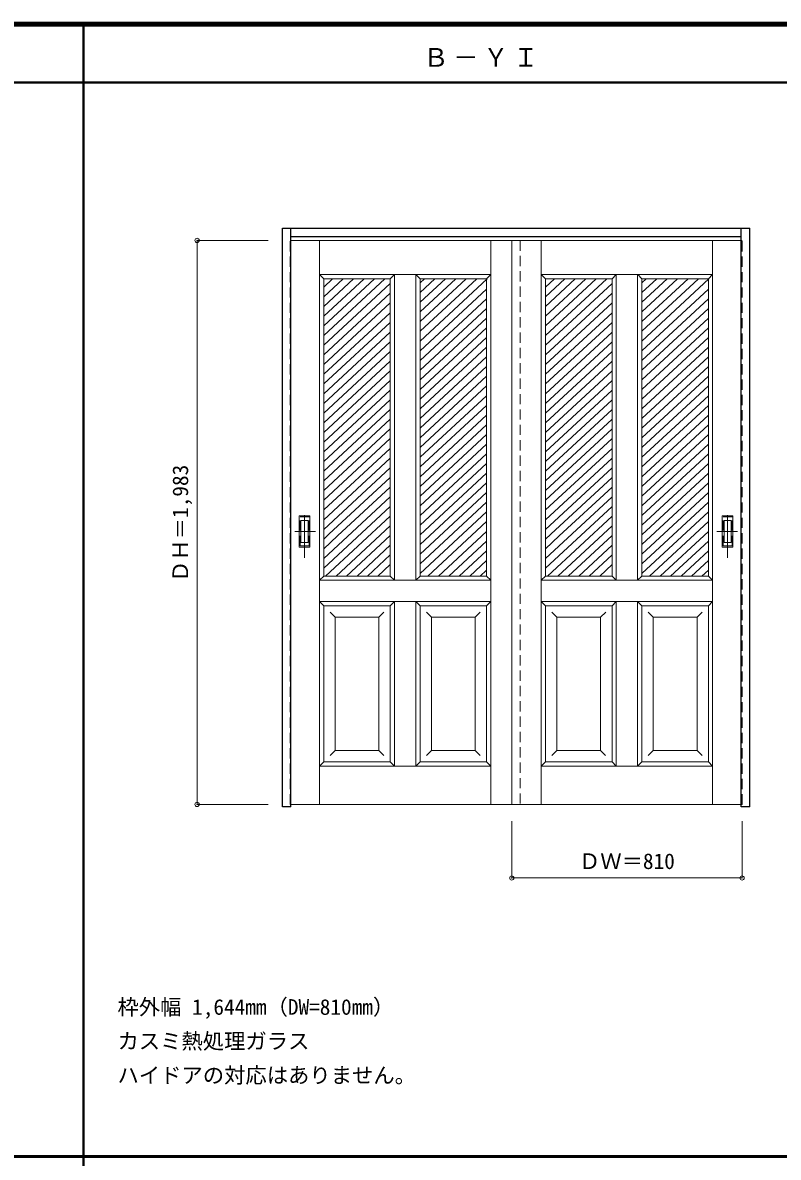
# Model space of a CAD drawing. Units: millimetres, scale not verified. Extents: x -6000 to 5700, y -4307 to 4175.
# Drawn here: x -2909 to -250, y 186 to 4175 of the extents above; entities that cross this region are included whole.
import ezdxf
from ezdxf.enums import TextEntityAlignment as Align

# ---------------------------------------------------------------- set-up
doc = ezdxf.new("R2010")
doc.units = ezdxf.units.MM
doc.header["$LTSCALE"] = 30
doc.header["$PDMODE"] = 32
doc.header["$PDSIZE"] = 15
doc.linetypes.add('CHAIN1', pattern=[8, 5, -1, 1, -1])
doc.linetypes.add('DASHED1', pattern=[1.8, 1.2, -0.6])
for name, color, linetype, lineweight in [('0-2_扉', 7, 'Continuous', 18), ('0-3_仕上げ', 3, 'Continuous', 25), ('0-6_引手', 7, 'Continuous', 18), ('0-B_寸法', 4, 'Continuous', 9), ('0-C_ハッチ', 4, 'Continuous', 9), ('F-1_枠', 6, 'Continuous', 40)]:
    doc.layers.add(name, color=color, linetype=linetype, lineweight=lineweight)
doc.layers.add('0-A_文字', color=7, linetype='Continuous')
doc.styles.add('ＭＳ ゴシック', font='')
doc.styles.get('ＭＳ ゴシック').set_extended_font_data('MS Gothic')

msp = doc.modelspace()

# ---------------------------------------------------------------- linework, layer by layer
at = {"layer": '0-2_扉', "color": 4, "linetype": 'DASHED1', "lineweight": 9}
for p, q in [((-1968, 1426.5), (-1968, 3409.5)), ((-1968, 3409.5), (-1965, 3409.5)), ((-378, 3409.5), (-381, 3409.5)), ((-378, 1426.5), (-378, 3409.5)), ((-1968, 1426.5), (-1965, 1426.5)), ((-378, 1426.5), (-381, 1426.5))]:
    msp.add_line(p, q, dxfattribs=at)
at = {"layer": '0-2_扉'}
for p, q in [((-1158, 3409.5), (-1965, 3409.5)), ((-1864.5, 1426.5), (-1864.5, 3409.5)), ((-1261.5, 1426.5), (-1261.5, 3409.5)), ((-1188, 3409.5), (-1188, 1426.5)), ((-1188, 3409.5), (-381, 3409.5)), ((-1084.5, 1426.5), (-1084.5, 3409.5)), ((-481.5, 1426.5), (-481.5, 3409.5)), ((-1864.5, 3289.5), (-1849.5, 3274.5)), ((-1603, 3289.5), (-1864.5, 3289.5)), ((-1615.5, 3274.5), (-1849.5, 3274.5)), ((-1849.5, 2229.5), (-1849.5, 3274.5)), ((-1615.5, 3274.5), (-1600.79, 3289.21)), ((-1615.5, 3274.5), (-1615.5, 2986.5)), ((-1261.5, 3289.5), (-1603, 3289.5)), ((-1600.5, 3289.5), (-1600.5, 2214.5)), ((-1510.5, 3274.5), (-1525.5, 3289.5)), ((-1525.5, 3289.5), (-1525.5, 2214.5)), ((-1510.5, 3274.5), (-1510.5, 2986.5)), ((-1276.5, 2360.74), (-1276.5, 3274.5)), ((-1084.5, 3289.5), (-1069.5, 3274.5)), ((-1084.5, 3289.5), (-743, 3289.5)), ((-1069.5, 3274.5), (-835.5, 3274.5)), ((-1069.5, 2360.74), (-1069.5, 3274.5)), ((-835.5, 3274.5), (-820.5, 3289.5)), ((-835.5, 3274.5), (-835.5, 2986.5)), ((-820.5, 3289.5), (-820.5, 2214.5)), ((-745.5, 3289.5), (-745.5, 2214.5)), ((-730.5, 3274.5), (-745.21, 3289.21)), ((-730.5, 3274.5), (-496.5, 3274.5)), ((-730.5, 3274.5), (-730.5, 2986.5)), ((-496.5, 2229.5), (-496.5, 3274.5)), ((-1276.69, 3091.5), (-1276.5, 3091.5)), ((-1069.31, 3091.5), (-1069.5, 3091.5)), ((-1615.5, 2986.5), (-1615.5, 2229.5)), ((-1510.5, 2986.5), (-1510.5, 2229.5)), ((-835.5, 2986.5), (-835.5, 2229.5)), ((-730.5, 2986.5), (-730.5, 2229.5)), ((-1276.5, 2229.5), (-1276.5, 2371.55)), ((-1069.5, 2229.5), (-1069.5, 2371.55)), ((-1849.5, 2229.5), (-1615.5, 2229.5)), ((-1615.5, 2229.5), (-1804.5, 2229.5)), ((-1600.5, 2214.5), (-1615.5, 2229.5)), ((-1600.5, 2214.5), (-1261.5, 2214.5)), ((-1510.5, 2229.5), (-1525.5, 2214.5)), ((-1510.5, 2229.5), (-1321.5, 2229.5)), ((-1276.5, 2229.5), (-1475.5, 2229.5)), ((-1261.5, 2214.5), (-1276.5, 2229.5)), ((-835.5, 2229.5), (-1024.5, 2229.5)), ((-835.5, 2229.5), (-820.5, 2214.5)), ((-745.5, 2214.5), (-730.5, 2229.5)), ((-481.5, 2214.5), (-745.5, 2214.5)), ((-496.5, 2229.5), (-730.5, 2229.5)), ((-730.5, 2229.5), (-541.5, 2229.5)), ((-496.5, 2229.5), (-481.5, 2214.5)), ((-1600.5, 2139.5), (-1864.5, 2139.5)), ((-1615.5, 2124.5), (-1849.5, 2124.5)), ((-1600.5, 2139.5), (-1615.5, 2124.5)), ((-1615.5, 2124.5), (-1615.5, 1576.5)), ((-1600.5, 2139.5), (-1600.5, 1561.5)), ((-1261.5, 2139.5), (-1600.5, 2139.5)), ((-1525.5, 2139.5), (-1525.5, 1561.5)), ((-1510.5, 2124.5), (-1525.5, 2139.5)), ((-1510.5, 2124.5), (-1510.5, 1576.5)), ((-1276.5, 1576.5), (-1276.5, 2124.5)), ((-1084.5, 2139.5), (-1069.5, 2124.5)), ((-1084.5, 2139.5), (-745.5, 2139.5)), ((-1069.5, 2124.5), (-835.5, 2124.5)), ((-1069.5, 1576.5), (-1069.5, 2124.5)), ((-835.5, 2124.5), (-820.5, 2139.5)), ((-835.5, 2124.5), (-835.5, 1576.5)), ((-820.5, 2139.5), (-820.5, 1561.5)), ((-745.5, 2139.5), (-481.5, 2139.5)), ((-745.5, 2139.5), (-730.5, 2124.5)), ((-745.5, 2139.5), (-745.5, 1561.5)), ((-730.5, 2124.5), (-496.5, 2124.5)), ((-730.5, 2124.5), (-730.5, 1576.5)), ((-496.5, 2124.5), (-481.5, 2139.5)), ((-496.5, 1576.5), (-496.5, 2124.5)), ((-1809.5, 2084.5), (-1827.18, 2102.18)), ((-1809.5, 2084.5), (-1655.5, 2084.5)), ((-1809.5, 2084.5), (-1809.5, 1616.5)), ((-1655.5, 2084.5), (-1637.82, 2102.18)), ((-1655.5, 1617.93), (-1655.5, 2084.5)), ((-1470.54, 2084.5), (-1488.21, 2102.18)), ((-1470.54, 2084.5), (-1316.5, 2084.5)), ((-1470.5, 2084.5), (-1470.5, 1616.5)), ((-1316.54, 2084.5), (-1298.86, 2102.18)), ((-1316.5, 1616.5), (-1316.5, 2084.5)), ((-1029.46, 2084.5), (-1047.14, 2102.18)), ((-875.46, 2084.5), (-1029.5, 2084.5)), ((-875.5, 2084.5), (-875.5, 1616.5)), ((-875.46, 2084.5), (-857.79, 2102.18)), ((-690.5, 2084.5), (-708.18, 2102.18)), ((-536.5, 2084.5), (-690.5, 2084.5)), ((-690.5, 1617.93), (-690.5, 2084.5)), ((-536.5, 2084.5), (-518.82, 2102.18)), ((-1809.5, 1616.5), (-1827.18, 1598.82)), ((-1809.5, 1616.5), (-1655.5, 1616.5)), ((-1655.5, 1616.5), (-1655.5, 1617.93)), ((-1655.5, 1616.5), (-1637.82, 1598.82)), ((-1470.5, 1616.5), (-1488.18, 1598.82)), ((-1470.5, 1616.5), (-1316.5, 1616.5)), ((-1316.5, 1616.5), (-1316.5, 1617.93)), ((-1316.5, 1616.5), (-1298.82, 1598.82)), ((-1029.5, 1616.5), (-1047.18, 1598.82)), ((-1029.5, 1616.5), (-1029.5, 1617.93)), ((-875.5, 1616.5), (-857.82, 1598.82)), ((-690.5, 1616.5), (-708.18, 1598.82)), ((-690.5, 1616.5), (-690.5, 1617.93)), ((-536.5, 1616.5), (-518.82, 1598.82)), ((-1600.5, 1561.5), (-1864.5, 1561.5)), ((-1615.5, 1576.5), (-1600.5, 1561.5)), ((-1510.5, 1576.5), (-1525.5, 1561.5)), ((-1276.5, 1576.5), (-1510.5, 1576.5)), ((-1069.5, 1576.5), (-1084.5, 1561.5)), ((-1084.5, 1561.5), (-745.5, 1561.5)), ((-1069.5, 1576.5), (-835.5, 1576.5)), ((-835.5, 1576.5), (-820.5, 1561.5)), ((-730.5, 1576.5), (-745.5, 1561.5)), ((-745.5, 1561.5), (-481.5, 1561.5)), ((-730.5, 1576.5), (-496.5, 1576.5)), ((-496.5, 1576.5), (-481.5, 1561.5)), ((-1158, 1426.5), (-1965, 1426.5)), ((-1188, 1426.5), (-381, 1426.5))]:
    msp.add_line(p, q, dxfattribs=at)
for points in [[(-1261.5, 3289.5), (-1276.5, 3274.5), (-1510.5, 3274.5)], [(-743, 3289.5), (-481.5, 3289.5), (-496.5, 3274.5)], [(-1849.5, 2229.5), (-1864.5, 2214.5), (-1600.5, 2214.5)], [(-745.5, 2214.5), (-1084.5, 2214.5), (-1069.5, 2229.5), (-870.5, 2229.5)], [(-1849.5, 1576.5), (-1849.5, 2124.5), (-1864.5, 2139.5)], [(-1261.5, 2139.5), (-1276.5, 2124.5), (-1510.5, 2124.5)], [(-875.5, 1616.5), (-1029.5, 1616.5), (-1029.5, 2084.5)], [(-536.5, 2084.5), (-536.5, 1616.5), (-690.5, 1616.5)], [(-1615.5, 1576.5), (-1849.5, 1576.5), (-1864.5, 1561.5)], [(-1276.5, 1576.5), (-1261.5, 1561.5), (-1600.5, 1561.5)]]:
    msp.add_lwpolyline(points, dxfattribs=at)
at = {"layer": '0-3_仕上げ'}
for p, q in [((-1995, 1418), (-1995, 3453)), ((-1995, 3453), (-351, 3453)), ((-1965, 1418), (-1965, 3453)), ((-381, 1427.04), (-381, 3453)), ((-351, 1418), (-351, 3453)), ((-1965, 3423), (-381, 3423)), ((-1965, 1418), (-1995, 1418))]:
    msp.add_line(p, q, dxfattribs=at)
at = {"layer": '0-3_仕上げ', "color": 4, "linetype": 'DASHED1', "lineweight": 9}
msp.add_line((-1158, 3409.5), (-1158, 1426.5), dxfattribs=at)
at = {"layer": '0-3_仕上げ'}
msp.add_lwpolyline([(-351, 1418), (-381, 1418), (-381, 1426.7)], dxfattribs=at)
at = {"layer": '0-6_引手'}
for p, q in [((-1936, 2441.4), (-1898, 2441.4)), ((-1936, 2331.4), (-1936, 2441.4)), ((-1898, 2331.4), (-1898, 2441.4)), ((-448, 2331.4), (-448, 2441.4)), ((-1929.5, 2425.4), (-1904.5, 2425.4)), ((-1929.5, 2347.4), (-1929.5, 2425.4)), ((-1904.5, 2347.4), (-1904.5, 2425.4)), ((-441.5, 2347.4), (-441.5, 2425.4)), ((-416.5, 2425.4), (-441.5, 2425.4)), ((-416.5, 2347.4), (-416.5, 2425.4)), ((-1936, 2331.4), (-1898, 2331.4)), ((-1929.5, 2347.4), (-1904.5, 2347.4)), ((-410, 2331.4), (-448, 2331.4)), ((-416.5, 2347.4), (-441.5, 2347.4))]:
    msp.add_line(p, q, dxfattribs=at)
at = {"layer": '0-6_引手', "linetype": 'CHAIN1'}
for p, q in [((-1917, 2294.17), (-1917, 2465.02)), ((-429, 2294.17), (-429, 2465.02)), ((-1878.93, 2386.4), (-1951.44, 2386.4)), ((-467.07, 2386.4), (-394.56, 2386.4))]:
    msp.add_line(p, q, dxfattribs=at)
at = {"layer": '0-6_引手', "linetype": 'DASHED1'}
for p, q in [((-1901, 2335.4), (-1901, 2437.4)), ((-413, 2437.4), (-445, 2437.4)), ((-413, 2335.4), (-413, 2437.4)), ((-1933, 2335.4), (-1901, 2335.4))]:
    msp.add_line(p, q, dxfattribs=at)
for points in [[(-1933, 2335.4), (-1933, 2437.4), (-1901, 2437.4)], [(-413, 2335.4), (-445, 2335.4), (-445, 2437.4)]]:
    msp.add_lwpolyline(points, dxfattribs=at)
at = {"layer": '0-6_引手'}
msp.add_lwpolyline([(-410, 2331.4), (-410, 2441.4), (-448, 2441.4)], dxfattribs=at)
at = {"layer": '0-B_寸法'}
for p, q in [((-2295, 3409.5), (-2045, 3409.5)), ((-2295, 3409.5), (-2295, 1426.5)), ((-2295, 1426.5), (-2045, 1426.5)), ((-1188, 1168), (-1188, 1368)), ((-378, 1168), (-378, 1368)), ((-1188, 1168), (-378, 1168))]:
    msp.add_line(p, q, dxfattribs=at)
at = {"layer": '0-B_寸法', "color": 7}
for p in [(-2295, 3409.5), (-2295, 1426.5), (-1188, 1168), (-378, 1168)]:
    msp.add_point(p, dxfattribs=at)
at = {"layer": '0-C_ハッチ'}
for p, q in [((-1634.17, 3274.5), (-1849.5, 3075.12)), ((-1818.15, 3274.5), (-1849.5, 3245.47)), ((-1670.97, 3274.5), (-1849.5, 3109.19)), ((-1707.76, 3274.5), (-1849.5, 3143.26)), ((-1744.56, 3274.5), (-1849.5, 3177.33)), ((-1781.36, 3274.5), (-1849.5, 3211.4)), ((-1495.19, 3274.5), (-1510.5, 3260.32)), ((-1348, 3274.5), (-1510.5, 3124.04)), ((-1384.79, 3274.5), (-1510.5, 3158.11)), ((-1421.59, 3274.5), (-1510.5, 3192.18)), ((-1458.39, 3274.5), (-1510.5, 3226.25)), ((-1311.2, 3274.5), (-1510.5, 3089.96)), ((-1274.4, 3274.5), (-1510.5, 3055.89)), ((-1001.36, 3274.5), (-1069.5, 3211.4)), ((-964.56, 3274.5), (-1069.5, 3177.33)), ((-927.76, 3274.5), (-1069.5, 3143.26)), ((-890.97, 3274.5), (-1069.5, 3109.19)), ((-1038.15, 3274.5), (-1069.5, 3245.47)), ((-854.17, 3274.5), (-1069.5, 3075.12)), ((-494.4, 3274.5), (-730.5, 3055.89)), ((-531.2, 3274.5), (-730.5, 3089.96)), ((-678.39, 3274.5), (-730.5, 3226.25)), ((-641.59, 3274.5), (-730.5, 3192.18)), ((-604.79, 3274.5), (-730.5, 3158.11)), ((-568, 3274.5), (-730.5, 3124.04)), ((-715.19, 3274.5), (-730.5, 3260.32)), ((-1615.5, 3257.71), (-1849.5, 3041.05)), ((-1276.5, 3238.49), (-1510.5, 3021.82)), ((-835.5, 3257.71), (-1069.5, 3041.05)), ((-496.5, 3238.49), (-730.5, 3021.82)), ((-1615.5, 3223.64), (-1849.5, 3006.98)), ((-1276.5, 3204.42), (-1510.5, 2987.75)), ((-835.5, 3223.64), (-1069.5, 3006.98)), ((-496.5, 3204.42), (-730.5, 2987.75)), ((-1615.5, 3189.57), (-1849.5, 2972.91)), ((-1615.5, 3155.5), (-1849.5, 2938.83)), ((-1276.5, 3170.35), (-1510.5, 2953.68)), ((-835.5, 3189.57), (-1069.5, 2972.91)), ((-835.5, 3155.5), (-1069.5, 2938.83)), ((-496.5, 3170.35), (-730.5, 2953.68)), ((-1615.5, 3121.43), (-1849.5, 2904.76)), ((-1276.5, 3136.28), (-1510.5, 2919.61)), ((-835.5, 3121.43), (-1069.5, 2904.76)), ((-496.5, 3136.28), (-730.5, 2919.61)), ((-1615.5, 3087.36), (-1849.5, 2870.69)), ((-1276.5, 3102.2), (-1510.5, 2885.54)), ((-835.5, 3087.36), (-1069.5, 2870.69)), ((-496.5, 3102.2), (-730.5, 2885.54)), ((-1615.5, 3053.29), (-1849.5, 2836.62)), ((-1276.5, 3068.13), (-1510.5, 2851.47)), ((-1276.5, 3034.06), (-1510.5, 2817.4)), ((-835.5, 3053.29), (-1069.5, 2836.62)), ((-496.5, 3068.13), (-730.5, 2851.47)), ((-496.5, 3034.06), (-730.5, 2817.4)), ((-1615.5, 3019.22), (-1849.5, 2802.55)), ((-1276.5, 2999.99), (-1510.5, 2783.32)), ((-835.5, 3019.22), (-1069.5, 2802.55)), ((-496.5, 2999.99), (-730.5, 2783.32)), ((-1615.5, 2985.15), (-1849.5, 2768.48)), ((-1276.5, 2965.92), (-1510.5, 2749.25)), ((-835.5, 2985.15), (-1069.5, 2768.48)), ((-496.5, 2965.92), (-730.5, 2749.25)), ((-1615.5, 2951.08), (-1849.5, 2734.41)), ((-1615.5, 2917), (-1849.5, 2700.34)), ((-1276.5, 2931.85), (-1510.5, 2715.18)), ((-835.5, 2951.08), (-1069.5, 2734.41)), ((-835.5, 2917), (-1069.5, 2700.34)), ((-496.5, 2931.85), (-730.5, 2715.18)), ((-1615.5, 2882.93), (-1849.5, 2666.27)), ((-1276.5, 2897.78), (-1510.5, 2681.11)), ((-835.5, 2882.93), (-1069.5, 2666.27)), ((-496.5, 2897.78), (-730.5, 2681.11)), ((-1615.5, 2848.86), (-1849.5, 2632.2)), ((-1276.5, 2863.71), (-1510.5, 2647.04)), ((-835.5, 2848.86), (-1069.5, 2632.2)), ((-496.5, 2863.71), (-730.5, 2647.04)), ((-1615.5, 2814.79), (-1849.5, 2598.12)), ((-1276.5, 2829.64), (-1510.5, 2612.97)), ((-1276.5, 2795.57), (-1510.5, 2578.9)), ((-835.5, 2814.79), (-1069.5, 2598.12)), ((-496.5, 2829.64), (-730.5, 2612.97)), ((-496.5, 2795.57), (-730.5, 2578.9)), ((-1615.5, 2780.72), (-1849.5, 2564.05)), ((-1276.5, 2761.49), (-1510.5, 2544.83)), ((-835.5, 2780.72), (-1069.5, 2564.05)), ((-496.5, 2761.49), (-730.5, 2544.83)), ((-1615.5, 2746.65), (-1849.5, 2529.98)), ((-1615.5, 2712.58), (-1849.5, 2495.91)), ((-1276.5, 2727.42), (-1510.5, 2510.76)), ((-835.5, 2746.65), (-1069.5, 2529.98)), ((-835.5, 2712.58), (-1069.5, 2495.91)), ((-496.5, 2727.42), (-730.5, 2510.76)), ((-1615.5, 2678.51), (-1849.5, 2461.84)), ((-1276.5, 2693.35), (-1510.5, 2476.69)), ((-835.5, 2678.51), (-1069.5, 2461.84)), ((-496.5, 2693.35), (-730.5, 2476.69)), ((-1615.5, 2644.44), (-1849.5, 2427.77)), ((-1276.5, 2659.28), (-1510.5, 2442.61)), ((-835.5, 2644.44), (-1069.5, 2427.77)), ((-496.5, 2659.28), (-730.5, 2442.61)), ((-1615.5, 2610.36), (-1849.5, 2393.7)), ((-1276.5, 2625.21), (-1510.5, 2408.54)), ((-835.5, 2610.36), (-1069.5, 2393.7)), ((-496.5, 2625.21), (-730.5, 2408.54)), ((-1615.5, 2576.29), (-1831.23, 2376.54)), ((-1276.5, 2591.14), (-1510.5, 2374.47)), ((-1276.5, 2557.07), (-1510.5, 2340.4)), ((-835.5, 2576.29), (-1051.23, 2376.54)), ((-496.5, 2591.14), (-730.5, 2374.47)), ((-496.5, 2557.07), (-730.5, 2340.4)), ((-1615.5, 2542.22), (-1800.82, 2370.63)), ((-1276.5, 2523), (-1510.5, 2306.33)), ((-835.5, 2542.22), (-1020.82, 2370.63)), ((-496.5, 2523), (-730.5, 2306.33)), ((-1615.5, 2508.15), (-1849.5, 2291.48)), ((-1615.5, 2474.08), (-1849.5, 2257.41)), ((-1276.5, 2488.93), (-1510.5, 2272.26)), ((-835.5, 2508.15), (-1069.5, 2291.48)), ((-835.5, 2474.08), (-1069.5, 2257.41)), ((-496.5, 2488.93), (-730.5, 2272.26)), ((-1615.5, 2440.01), (-1842.85, 2229.5)), ((-1276.5, 2454.85), (-1510.5, 2238.19)), ((-835.5, 2440.01), (-1062.85, 2229.5)), ((-496.5, 2454.85), (-730.5, 2238.19)), ((-1615.5, 2405.94), (-1806.05, 2229.5)), ((-1276.5, 2420.78), (-1483.09, 2229.5)), ((-835.5, 2405.94), (-1026.05, 2229.5)), ((-496.5, 2420.78), (-703.09, 2229.5)), ((-1831.23, 2376.54), (-1849.5, 2359.63)), ((-1800.82, 2370.63), (-1849.5, 2325.56)), ((-1615.5, 2371.87), (-1769.26, 2229.5)), ((-1276.5, 2386.71), (-1446.29, 2229.5)), ((-1051.23, 2376.54), (-1069.5, 2359.63)), ((-1020.82, 2370.63), (-1069.5, 2325.56)), ((-835.5, 2371.87), (-989.26, 2229.5)), ((-496.5, 2386.71), (-666.29, 2229.5)), ((-1615.5, 2337.8), (-1732.46, 2229.5)), ((-1276.5, 2352.64), (-1409.49, 2229.5)), ((-1276.5, 2318.57), (-1372.7, 2229.5)), ((-835.5, 2337.8), (-952.46, 2229.5)), ((-496.5, 2352.64), (-629.49, 2229.5)), ((-496.5, 2318.57), (-592.7, 2229.5)), ((-1615.5, 2303.73), (-1695.66, 2229.5)), ((-1276.5, 2284.5), (-1335.9, 2229.5)), ((-835.5, 2303.73), (-915.66, 2229.5)), ((-496.5, 2284.5), (-555.9, 2229.5)), ((-1615.5, 2269.65), (-1658.87, 2229.5)), ((-1276.5, 2250.43), (-1299.1, 2229.5)), ((-835.5, 2269.65), (-878.87, 2229.5)), ((-496.5, 2250.43), (-519.1, 2229.5))]:
    msp.add_line(p, q, dxfattribs=at)
at = {"layer": 'F-1_枠'}
for p, q in [((-6000, 4175), (5700, 4175)), ((-6000, 4170), (5700, 4170)), ((-6000, 4165), (5700, 4165)), ((-2695, -3790), (-2695, 4175)), ((-6000, 3965), (5700, 3965)), ((-6000, 190.5), (5700, 190.5)), ((-6000, 187.5), (5700, 187.5))]:
    msp.add_line(p, q, dxfattribs=at)

# ---------------------------------------------------------------- texts
at = {"layer": '0-A_文字', "style": 'ＭＳ ゴシック'}
for s, p in [('枠外幅 1,644mm（DW=810mm）', (-2575, 670.5)), ('カスミ熱処理ガラス', (-2575, 550.5)), ('ハイドアの対応はありません。', (-2575, 430.5))]:
    msp.add_text(s, height=54.99, dxfattribs=at).set_placement(p, align=Align.BOTTOM_LEFT)
at = {"layer": '0-A_文字', "insert": (-1500, 4020), "char_height": 65.98, "attachment_point": 7, "style": 'ＭＳ ゴシック'}
msp.add_mtext('\\T1.17;Ｂ－ＹＩ', dxfattribs=at)
at = {"layer": '0-B_寸法', "color": 7, "style": 'ＭＳ ゴシック'}
msp.add_text('ＤＨ＝1,983', height=54.99, rotation=90, dxfattribs=at).set_placement((-2310, 2208.75), align=Align.BOTTOM_LEFT)
msp.add_text('ＤＷ＝810', height=54.99, dxfattribs=at).set_placement((-951.75, 1183), align=Align.BOTTOM_LEFT)

doc.saveas('drawing.dxf')
